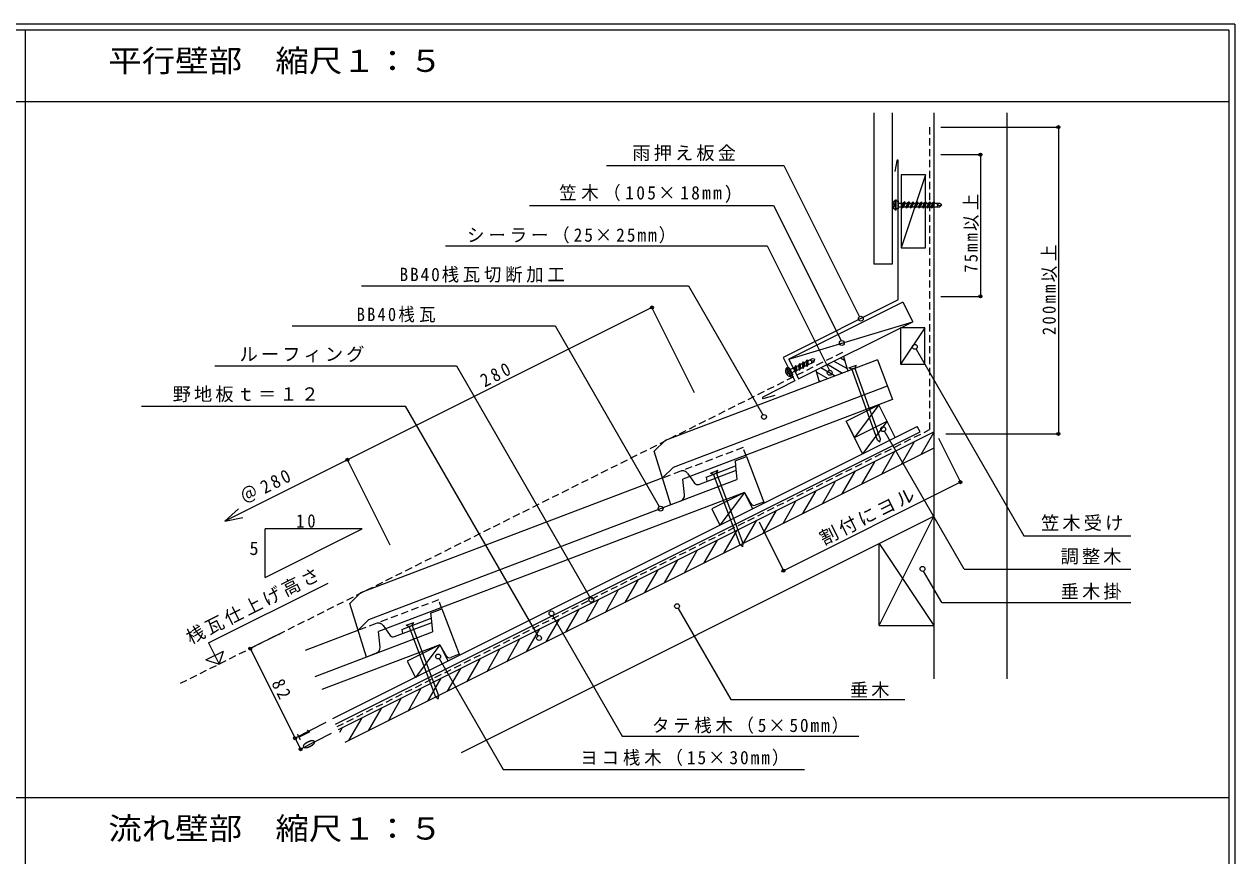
# Model space of a CAD drawing. Units: millimetres, scale not verified. Extents: x -1610 to 380, y -1195 to 1589.
# Drawn here: x -616 to 380, y -529 to 155 of the extents above; entities that cross this region are included whole.
import ezdxf
from ezdxf.enums import TextEntityAlignment as Align

# ---------------------------------------------------------------- set-up
doc = ezdxf.new("R2010")
doc.units = ezdxf.units.MM
doc.header["$LTSCALE"] = 5
doc.header["$PDMODE"] = 32
doc.header["$PDSIZE"] = 2.5
doc.linetypes.add('DASHED1', pattern=[1.8, 1.2, -0.6])
for name, color, linetype in [('4-0', 7, 'Continuous'), ('4-1', 4, 'Continuous'), ('4-2', 7, 'DASHED1'), ('4-3', 6, 'Continuous'), ('4-4', 6, 'DASHED1'), ('4-5', 2, 'Continuous'), ('4-7', 7, 'Continuous'), ('4-B', 2, 'Continuous')]:
    doc.layers.add(name, color=color, linetype=linetype)
doc.styles.add('ＭＳ ゴシック', font='')
doc.styles.get('ＭＳ ゴシック').set_extended_font_data('MS Gothic')

msp = doc.modelspace()

# ---------------------------------------------------------------- linework, layer by layer
at = {"layer": '4-0'}
for p, q in [((379.758, 154.63), (-1610.242, 154.63)), ((379.758, 154.63), (379.758, -1195.369)), ((137.939, 47.384), (170.49, 47.384)), ((170.49, 47.384), (170.49, -69.206)), ((-137.126, 38.391), (8.912, 38.391)), ((8.912, 38.391), (71.063, -85.908)), ((101.18, 1.764), (101.182, 10.265)), ((-200.349, 5.431), (0.458, 5.431)), ((0.458, 5.431), (55.964, -105.58)), ((102.839, 2.738), (100.452, 2.739)), ((100.453, 9.315), (102.84, 9.315)), ((102.84, 9.315), (102.839, 2.738)), ((108.338, 8.471), (106.059, 3.521)), ((106.059, 3.521), (107.308, 4.514)), ((108.338, 8.471), (107.117, 7.514)), ((107.308, 4.514), (109.182, 4.513)), ((108.689, 7.513), (110.563, 7.513)), ((109.505, 3.52), (110.754, 4.513)), ((111.784, 8.471), (109.506, 3.52)), ((111.784, 8.471), (110.563, 7.513)), ((110.754, 4.513), (112.629, 4.513)), ((112.135, 7.512), (114.01, 7.512)), ((115.231, 8.47), (112.952, 3.519)), ((112.952, 3.519), (114.201, 4.512)), ((115.231, 8.47), (114.01, 7.512)), ((114.201, 4.512), (116.076, 4.511)), ((115.582, 7.512), (117.456, 7.511)), ((118.678, 8.469), (116.399, 3.519)), ((116.399, 3.519), (117.648, 4.511)), ((118.678, 8.469), (117.456, 7.511)), ((117.648, 4.511), (119.522, 4.51)), ((119.028, 7.511), (120.903, 7.51)), ((122.124, 8.468), (119.845, 3.517)), ((119.845, 3.517), (121.094, 4.51)), ((122.124, 8.468), (120.903, 7.51)), ((121.094, 4.51), (122.968, 4.51)), ((122.475, 7.51), (124.349, 7.51)), ((123.291, 3.517), (124.54, 4.509)), ((125.571, 8.468), (123.292, 3.517)), ((125.571, 8.468), (124.35, 7.51)), ((124.54, 4.509), (126.415, 4.509)), ((125.921, 7.509), (127.796, 7.509)), ((129.017, 8.467), (126.738, 3.516)), ((126.738, 3.516), (127.987, 4.508)), ((129.017, 8.467), (127.796, 7.509)), ((127.987, 4.508), (129.861, 4.508)), ((129.367, 7.508), (131.242, 7.508)), ((132.464, 8.466), (130.184, 3.515)), ((130.184, 3.515), (131.433, 4.508)), ((132.464, 8.466), (131.242, 7.508)), ((131.433, 4.508), (137.098, 4.507)), ((132.815, 7.507), (137.098, 7.506)), ((137.098, 7.506), (138.68, 6.006)), ((137.098, 4.507), (138.68, 6.006)), ((-338.501, -60.491), (-69.575, -60.491)), ((-69.575, -60.491), (-8.358, -166.52)), ((137.939, -69.206), (170.49, -69.206)), ((-99.712, -78.303), (-350.151, -203.526)), ((-64.652, -148.42), (-99.712, -78.303)), ((-395.516, -93.452), (-179.363, -93.452)), ((-179.363, -93.452), (-93.586, -242.024)), ((117.587, -112.466), (206.343, -266.198)), ((-459.11, -126.412), (-260.518, -126.412)), ((-260.518, -126.412), (-150.502, -316.967)), ((11.082, -128.771), (13.221, -127.711)), ((15.086, -135.214), (11.314, -127.596)), ((13.221, -127.711), (16.139, -133.605)), ((18.522, -126.026), (17.853, -127.427)), ((18.522, -126.026), (18.678, -131.474)), ((19.262, -126.729), (20.941, -125.897)), ((19.355, -130.03), (21.036, -129.198)), ((21.61, -124.496), (20.941, -125.897)), ((21.61, -124.496), (21.766, -129.944)), ((21.766, -129.945), (22.444, -128.5)), ((22.35, -125.199), (24.03, -124.368)), ((22.444, -128.5), (24.124, -127.668)), ((24.699, -122.967), (24.03, -124.368)), ((24.699, -122.967), (24.855, -128.415)), ((24.855, -128.415), (25.533, -126.971)), ((25.439, -123.67), (27.118, -122.838)), ((25.533, -126.971), (27.213, -126.139)), ((27.787, -121.437), (27.118, -122.838)), ((27.787, -121.437), (27.943, -126.885)), ((27.943, -126.886), (28.621, -125.441)), ((28.527, -122.141), (32.366, -120.24)), ((28.621, -125.441), (33.697, -122.928)), ((32.366, -120.24), (34.449, -120.882)), ((33.697, -122.928), (34.449, -120.882)), ((39.352, -127.723), (51.173, -134.547)), ((44.711, -125.043), (57.202, -132.255)), ((50.07, -122.364), (60.815, -128.567)), ((55.429, -119.684), (58.743, -121.598)), ((62.374, -127.932), (68.67, -125.68)), ((62.374, -127.932), (64.837, -128.846)), ((85.749, -187.396), (64.82, -128.852)), ((64.837, -128.846), (67.368, -127.941)), ((67.368, -127.941), (68.67, -125.68)), ((16.139, -133.605), (14, -134.664)), ((18.678, -131.474), (19.355, -130.03)), ((35.546, -131.299), (45.143, -136.84)), ((37.618, -138.27), (39.113, -139.132)), ((-519.414, -159.373), (-302.697, -159.373)), ((-302.697, -159.373), (-193.533, -348.454)), ((87.766, -189.046), (85.749, -187.396)), ((157.054, -293.621), (91.52, -180.114)), ((105.576, -207.267), (116.056, -189.116)), ((121.81, -199.15), (132.288, -180.999)), ((142.119, -182.293), (234.699, -182.293)), ((89.343, -215.383), (100.233, -196.522)), ((73.11, -223.5), (83.589, -205.349)), ((-51.427, -214.438), (-45.171, -212.077)), ((-51.427, -214.438), (-48.948, -215.309)), ((-27.018, -273.485), (-48.965, -215.315)), ((-48.948, -215.309), (-46.433, -214.361)), ((-46.433, -214.361), (-45.171, -212.077)), ((56.877, -231.616), (67.766, -212.755)), ((24.411, -247.85), (35.3, -228.989)), ((40.643, -239.733), (51.123, -221.582)), ((8.177, -255.966), (19.067, -237.105)), ((-8.056, -264.083), (2.834, -245.222)), ((-450.961, -253.933), (-436.265, -250.925)), ((-24.289, -272.199), (-13.399, -253.338)), ((-11.551, -254.618), (8.512, -294.743)), ((-417.884, -300.295), (-417.884, -260.295)), ((-40.522, -280.316), (-29.633, -261.455)), ((206.343, -266.198), (294.312, -266.198)), ((-72.988, -296.549), (-62.099, -277.688)), ((-56.756, -288.433), (-45.866, -269.571)), ((-24.972, -275.099), (-27.018, -273.485)), ((-89.222, -304.666), (-78.333, -285.805)), ((-105.455, -312.782), (-94.566, -293.921)), ((138.856, -321.045), (123.843, -295.042)), ((157.054, -293.621), (294.312, -293.621)), ((-464.53, -354.134), (-366.066, -304.901)), ((-121.688, -320.899), (-110.798, -302.038)), ((-154.155, -337.132), (-143.265, -318.271)), ((-137.921, -329.015), (-127.032, -310.154)), ((-170.388, -345.249), (-159.498, -326.388)), ((-78.023, -325.726), (-34.739, -400.697)), ((138.856, -321.045), (294.312, -321.045)), ((-301.867, -339.661), (-295.611, -337.3)), ((-296.873, -339.584), (-295.611, -337.3)), ((-186.621, -353.365), (-175.731, -334.504)), ((-181.337, -331.663), (-124.135, -430.739)), ((-404.72, -346.135), (-430.067, -358.808)), ((-301.867, -339.661), (-299.387, -340.532)), ((-277.457, -398.708), (-299.404, -340.539)), ((-299.387, -340.532), (-296.873, -339.584)), ((-202.854, -361.482), (-191.965, -342.621)), ((-464.53, -354.134), (-455.768, -371.658)), ((-219.087, -369.598), (-208.198, -350.737)), ((-466.577, -368.056), (-452.165, -360.85)), ((-430.067, -358.808), (-430.066, -358.808)), ((-430.066, -358.808), (-393.161, -432.618)), ((-274.543, -367.063), (-221.947, -458.163)), ((-251.554, -385.831), (-240.664, -366.97)), ((-235.32, -377.715), (-224.431, -358.854)), ((-267.787, -393.948), (-256.897, -375.087)), ((-284.02, -402.065), (-273.13, -383.204)), ((-300.253, -410.181), (-289.363, -391.32)), ((-332.719, -426.414), (-321.83, -407.553)), ((-316.486, -418.298), (-305.596, -399.437)), ((-275.411, -400.322), (-277.457, -398.708)), ((-34.739, -400.697), (108.44, -400.697)), ((-348.953, -434.531), (-338.064, -415.67)), ((-368.02, -419.535), (-393.162, -432.618)), ((-356.484, -427.576), (-354.296, -423.787)), ((-363.526, -428.523), (-388.667, -441.606)), ((-124.135, -430.739), (70.509, -430.739)), ((-388.668, -441.606), (-388.667, -441.606)), ((-221.947, -458.163), (25.838, -458.163))]:
    msp.add_line(p, q, dxfattribs=at)
at = {"layer": '4-0', "color": 2}
for q in [(-1605.242, 149.63), (374.758, -1190.369)]:
    msp.add_line((374.758, 149.63), q, dxfattribs=at)
at = {"layer": '4-0', "color": 4}
for p, q in [((-615.242, 149.63), (-615.242, -1113.009)), ((374.758, 90.912), (-1605.242, 90.912)), ((374.758, -481.689), (-1605.242, -481.689))]:
    msp.add_line(p, q, dxfattribs=at)
at = {"layer": '4-0'}
for points in [[(137.939, 70.011), (234.699, 70.011), (234.699, -182.293)], [(102.72, 4.515), (105.736, 4.514), (106.059, 3.521)], [(102.721, 7.515), (107.117, 7.513), (105.736, 4.514)], [(108.338, 8.471), (108.689, 7.513), (107.308, 4.514)], [(110.563, 7.513), (109.182, 4.513), (109.505, 3.52)], [(111.784, 8.471), (112.135, 7.512), (110.754, 4.513)], [(114.01, 7.512), (112.629, 4.513), (112.952, 3.519)], [(115.231, 8.47), (115.582, 7.512), (114.201, 4.512)], [(117.456, 7.511), (116.076, 4.511), (116.399, 3.519)], [(118.678, 8.469), (119.028, 7.511), (117.648, 4.511)], [(120.903, 7.51), (119.522, 4.51), (119.845, 3.517)], [(122.124, 8.468), (122.475, 7.51), (121.094, 4.51)], [(124.349, 7.51), (122.968, 4.51), (123.291, 3.517)], [(125.571, 8.468), (125.921, 7.509), (124.54, 4.509)], [(127.796, 7.509), (126.415, 4.509), (126.738, 3.516)], [(129.017, 8.467), (129.368, 7.508), (127.987, 4.508)], [(131.242, 7.508), (129.861, 4.508), (130.184, 3.515)], [(132.464, 8.466), (132.815, 7.507), (131.433, 4.508)], [(-269.425, -27.53), (-4.907, -27.53), (46.378, -130.099)], [(13.913, -129.377), (17.853, -127.427), (17.947, -130.727)], [(18.522, -126.026), (19.262, -126.729), (19.355, -130.03)], [(20.941, -125.897), (21.036, -129.198), (21.766, -129.945)], [(21.61, -124.496), (22.35, -125.199), (22.444, -128.5)], [(24.03, -124.368), (24.124, -127.668), (24.855, -128.415)], [(24.699, -122.967), (25.439, -123.67), (25.533, -126.971)], [(27.118, -122.838), (27.213, -126.139), (27.943, -126.886)], [(27.787, -121.437), (28.527, -122.141), (28.621, -125.441)], [(87.766, -189.046), (88.28, -186.49), (67.352, -127.947)], [(15.245, -132.066), (17.947, -130.727), (18.678, -131.474)], [(136.041, -185.856), (154.091, -221.953), (8.512, -294.743)], [(-315.091, -273.643), (-350.151, -203.526), (-450.961, -253.933), (-439.737, -243.98)], [(-24.972, -275.099), (-24.503, -272.535), (-46.45, -214.367)], [(-417.884, -300.295), (-337.884, -260.295), (-417.884, -260.295)], [(-275.411, -400.322), (-274.942, -397.758), (-296.889, -339.59)], [(-466.577, -368.056), (-455.768, -371.658), (-452.165, -360.85)], [(-393.162, -432.618), (-393.161, -432.618), (-388.667, -441.606)]]:
    msp.add_lwpolyline(points, dxfattribs=at)
for centre in [(72.156, -87.583), (56.58, -107.483), (116.62, -110.715), (46.583, -132.053), (-7.462, -168.308), (90.553, -178.363), (-92.554, -243.736), (122.876, -293.292), (-149.47, -318.68), (-182.319, -329.886), (-78.99, -323.975), (-192.501, -350.167), (-275.503, -365.308)]:
    msp.add_circle(centre, 2, dxfattribs=at)
for centre, radius, start, end in [((103.014, 6.014), 4.628, 113.30402, 246.67163), ((137.678, 9.132), 3.668, 207.12019, 276.76671), ((136.061, 4.263), 1.435, 84.69449, 168.05658), ((14.842, -130.592), 4.628, 139.66202, 273.02963), ((32.165, -118.525), 3.668, 233.4782, 303.12471), ((32.877, -123.606), 1.435, 111.05249, 194.41458)]:
    msp.add_arc(centre, radius, start, end, dxfattribs=at)
at = {"layer": '4-1'}
for p, q in [((82.848, 81.866), (82.848, -42.691)), ((97.848, 81.866), (97.848, -42.691)), ((132.252, 81.866), (132.252, -383.619)), ((192.252, 81.866), (192.252, -383.619)), ((125.437, 30.82), (105.437, -29.18)), ((125.437, -29.18), (125.437, 0.82)), ((97.848, -42.691), (82.848, -42.691)), ((106.786, -73.881), (12.871, -120.839)), ((106.786, -73.881), (114.835, -89.981)), ((12.871, -120.839), (114.835, -89.981)), ((20.921, -136.939), (114.835, -89.981)), ((124.836, -94.981), (104.835, -124.981)), ((57.818, -118.49), (61.433, -130.646)), ((12.871, -120.839), (20.921, -136.939)), ((35.112, -129.843), (38.001, -139.555)), ((87.049, -158.309), (66.935, -185.166)), ((92.494, -169.202), (87.048, -158.309)), ((97.219, -178.653), (92.494, -169.202)), ((100.475, -185.166), (92.494, -169.202)), ((-362.057, -416.432), (118.633, -176.088)), ((66.935, -185.166), (62.209, -175.715)), ((66.933, -185.167), (93.767, -171.75)), ((93.767, -171.75), (73.642, -198.583)), ((-357.562, -425.42), (132.252, -180.513)), ((73.643, -198.582), (65.661, -182.618)), ((132.252, -193.929), (-352.196, -436.153)), ((-23.58, -230.378), (-50.486, -243.832)), ((-23.58, -230.378), (-43.76, -257.284)), ((-23.58, -230.378), (-16.854, -243.832)), ((-50.486, -243.832), (-43.76, -257.284)), ((-256.436, -444.174), (132.252, -249.831)), ((87.252, -339.83), (132.252, -249.831)), ((87.252, -272.33), (132.252, -339.83)), ((87.252, -339.83), (87.252, -272.33)), ((87.252, -339.83), (132.252, -339.83)), ((-274.02, -355.602), (-300.925, -369.055)), ((-274.02, -355.602), (-294.199, -382.507)), ((-274.02, -355.602), (-267.293, -369.055)), ((-300.925, -369.055), (-294.199, -382.507))]:
    msp.add_line(p, q, dxfattribs=at)
for points in [[(125.437, 0.82), (125.437, 30.82), (105.437, 30.82), (105.437, 0.82)], [(105.437, 0.82), (105.437, -29.18), (125.437, -29.18)], [(65.661, -182.618), (60.215, -171.726), (87.048, -158.309)], [(-359.82, -420.904), (120.869, -180.56), (118.633, -176.088)]]:
    msp.add_lwpolyline(points, dxfattribs=at)
msp.add_lwpolyline([(124.836, -124.981), (124.836, -94.981), (104.835, -94.981), (104.835, -124.981)], close=True, dxfattribs=at)
at = {"layer": '4-2'}
for p, q in [((98.486, 6.975), (99.856, 6.975)), ((98.486, 5.056), (99.856, 5.055)), ((99.856, 6.975), (99.856, 5.055)), ((100.452, 6.015), (100.453, 9.315)), ((100.452, 6.015), (100.452, 2.739)), ((56.966, -115.294), (-490.366, -388.957)), ((12.546, -131.728), (11.082, -128.771)), ((10.358, -131.74), (11.586, -131.132)), ((11.21, -133.461), (12.438, -132.853)), ((11.586, -131.132), (12.438, -132.853)), ((12.546, -131.728), (14, -134.664))]:
    msp.add_line(p, q, dxfattribs=at)
at = {"layer": '4-3'}
for p, q in [((101.896, 42.383), (100.008, 33.628)), ((102.957, -71.991), (102.957, 42.383)), ((102.957, -71.991), (8.283, -119.327)), ((8.283, -119.327), (17.904, -138.571)), ((85.845, -121.366), (-88.861, -187.786)), ((85.845, -121.366), (98.268, -154.044)), ((17.904, -138.571), (-8.481, -152.005)), ((-82.023, -209.718), (93.993, -142.797)), ((98.268, -154.044), (-74.164, -219.6)), ((-8.084, -153.267), (1.66, -150.467)), ((-88.861, -187.786), (-97.83, -196.559)), ((-84.116, -240.545), (-97.83, -196.559)), ((-31.279, -204.486), (-30.86, -208.606)), ((-90.718, -218.502), (-339.3, -313.009)), ((-82.023, -209.715), (-90.993, -218.489)), ((-68.385, -217.379), (-64.533, -222.717)), ((-61.024, -223.769), (-30.925, -212.326)), ((-55.07, -217.811), (-54.466, -221.276)), ((-332.462, -334.941), (-29.716, -219.838)), ((-72.871, -232.294), (-74.164, -219.6)), ((-23.58, -230.378), (-324.604, -344.823)), ((-76.077, -237.488), (-84.116, -240.545)), ((-23.58, -230.378), (-18.347, -239.606)), ((-7.702, -238.287), (-14.662, -240.933)), ((-339.3, -313.009), (-348.269, -321.782)), ((-334.556, -365.768), (-348.269, -321.782)), ((-332.463, -334.938), (-341.432, -343.712)), ((-311.463, -348.992), (-281.364, -337.549)), ((-281.719, -329.71), (-281.299, -333.829)), ((-341.157, -343.725), (-384.994, -360.391)), ((-376.767, -381.793), (-280.155, -345.062)), ((-323.31, -357.517), (-324.604, -344.823)), ((-318.825, -342.602), (-314.972, -347.941)), ((-305.51, -343.034), (-304.906, -346.499)), ((-274.02, -355.602), (-371.273, -392.576)), ((-274.02, -355.602), (-268.786, -364.829)), ((-326.517, -362.711), (-334.556, -365.768)), ((-258.141, -363.51), (-265.101, -366.156))]:
    msp.add_line(p, q, dxfattribs=at)
for points in [[(-55.07, -217.811), (-30.86, -208.606), (-29.716, -219.838)], [(-31.279, -204.486), (-21.907, -200.923), (-7.702, -238.287)], [(-281.719, -329.71), (-272.347, -326.146), (-258.141, -363.51)], [(-305.51, -343.034), (-281.299, -333.829), (-280.155, -345.062)]]:
    msp.add_lwpolyline(points, dxfattribs=at)
for centre, radius, start, end in [((102.427, 42.325), 0.534, 6.35046, 173.651), ((-7.959, -152.534), 0.743, 134.62932, 260.3524), ((-62.093, -220.957), 3.008, 215.81604, 290.81606), ((-77.859, -232.802), 5.013, 290.81606, 5.81606), ((-77.859, -232.802), 5.013, 290.81606, 5.81606), ((-15.731, -238.121), 3.008, 209.56219, 290.81606), ((-15.731, -238.121), 3.008, 209.56219, 290.81606), ((-312.532, -346.18), 3.008, 215.81604, 290.81606), ((-328.298, -358.025), 5.013, 290.81606, 5.81606), ((-328.298, -358.025), 5.013, 290.81606, 5.81606), ((-266.17, -363.344), 3.008, 209.56219, 290.81606), ((-266.17, -363.344), 3.008, 209.56219, 290.81606)]:
    msp.add_arc(centre, radius, start, end, dxfattribs=at)
at = {"layer": '4-4'}
for p, q in [((128.769, 70.011), (128.769, -178.739)), ((-358.627, -422.977), (128.769, -178.739)), ((-24.738, -193.479), (-72.48, -211.63)), ((-21.907, -200.923), (-24.738, -193.479)), ((-76.153, -212.965), (-90.718, -218.502)), ((-70.306, -214.717), (-68.385, -217.379)), ((-275.177, -318.702), (-322.92, -336.853)), ((-272.347, -326.146), (-275.177, -318.702)), ((-326.593, -338.188), (-341.157, -343.725)), ((-320.745, -339.94), (-318.825, -342.602))]:
    msp.add_line(p, q, dxfattribs=at)
for centre in [(-74.372, -217.652), (-324.811, -342.875)]:
    msp.add_arc(centre, 5.013, 35.81604, 110.81606, dxfattribs=at)
at = {"layer": '4-7'}
for p in [(234.699, 70.011), (170.49, 47.384), (170.49, -69.206), (-99.712, -78.303), (234.699, -182.293), (-350.151, -203.526), (154.091, -221.953), (8.512, -294.743), (-430.066, -358.808), (-393.161, -432.618), (-388.667, -441.606)]:
    msp.add_point(p, dxfattribs=at)

# ---------------------------------------------------------------- texts
at = {"layer": '4-5', "style": 'ＭＳ ゴシック'}
msp.add_text('5', height=11, dxfattribs=at).set_placement((-430.732, -285.153), align=Align.BOTTOM_LEFT)
at = {"layer": '4-5', "char_height": 11, "attachment_point": 7, "style": 'ＭＳ ゴシック'}
for s, insert in [('\\T1.17;雨押え板金', (-115.8, 42.054)), ('\\T1.27;\\W0.95;笠木（105×18mm)', (-175.861, 7.581)), ('\\T1.23;\\W0.95;シーラー（25×25mm）', (-251.712, -25.653)), ('\\T1.22;\\W0.95;BB40桟瓦切断加工', (-307.29, -57.989)), ('\\T1.27;\\W0.9;BB40桟瓦', (-342.488, -90.639)), ('\\T1.17;ルーフィング', (-438.865, -123.349)), ('\\T1.17;野地板ｔ＝１２', (-493.864, -156.23)), ('\\T1.36;\\W0.9;10', (-392.262, -259.495)), ('\\T1.17;笠木受け', (220.388, -262.153)), ('\\T1.17;調整木', (236.454, -289.762)), ('\\T1.17;垂木掛', (236.585, -318.512)), ('\\T1.17;垂木', (63.169, -399.494)), ('\\T1.22;\\W0.95;タテ桟木（5×50mm）', (-99.558, -428.849)), ('\\T1.23;\\W0.95;ヨコ桟木（15×30mm）', (-158.58, -455.362))]:
    msp.add_mtext(s, dxfattribs=dict(at, insert=insert))
for s, insert, rotation in [('\\T1.27;\\W0.9;75mm以上', (169.491, -49.661), 90), ('\\T1.29;\\W0.9;200mm以上', (233.7, -101.016), 90), ('\\T1.38;\\W0.9;280', (-237.229, -144.269), 26.566), ('\\T1.29;\\W0.95;＠280', (-434.281, -241.053), 26.566), ('\\T1.17;割付にヨル', (42.17, -275.119), 26.565), ('\\T1.17;桟瓦仕上げ高さ', (-478.816, -356.467), 26.565), ('\\T1.36;\\W0.9;82', (-413.011, -387.328), 296.565), ('\\T1.36;\\W0.9;10', (-392.312, -428.727), 296.565)]:
    msp.add_mtext(s, dxfattribs=dict(at, insert=insert, rotation=rotation))
at = {"layer": '4-B', "style": 'ＭＳ ゴシック', "width": 1.1}
for s, p in [('平行壁部  縮尺１：５', (-546.79, 109.914)), ('流れ壁部  縮尺１：５', (-546.79, -521.406))]:
    msp.add_text(s, height=18.33, dxfattribs=at).set_placement(p, align=Align.BOTTOM_LEFT)

doc.saveas('drawing.dxf')
